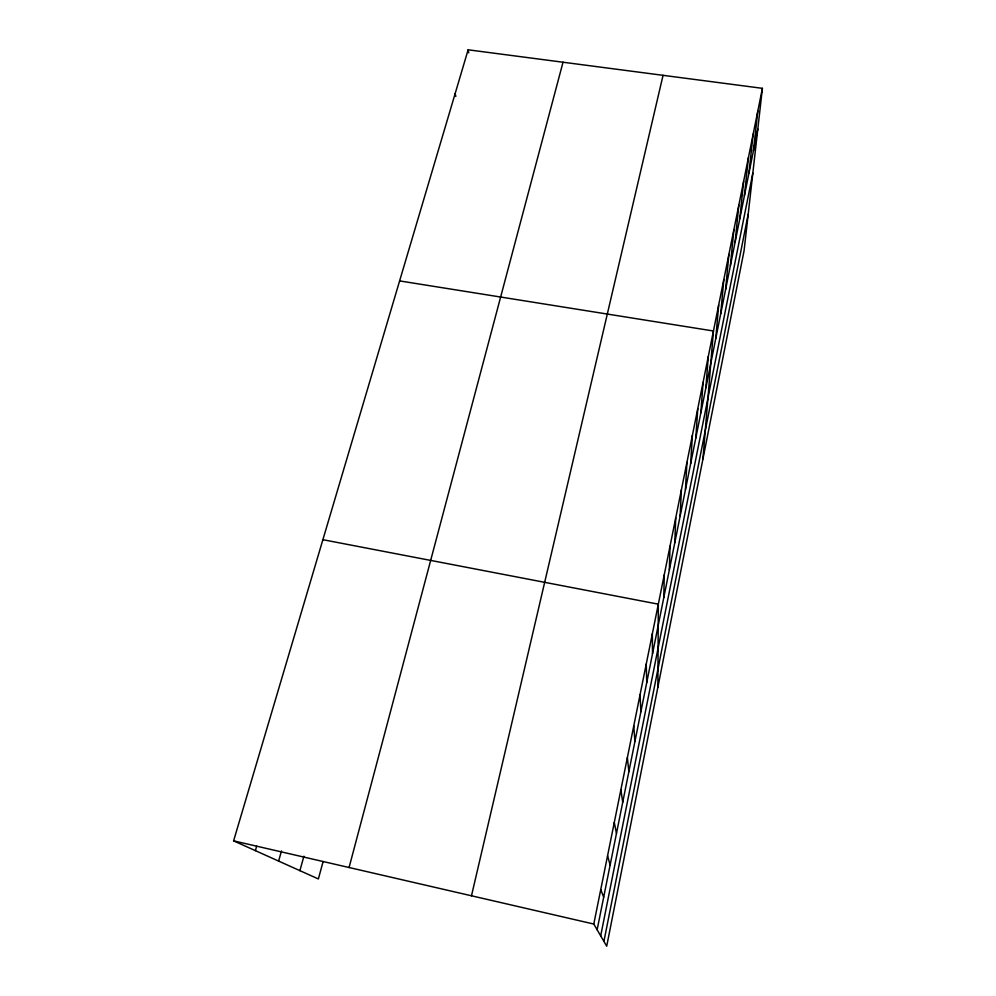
<?xml version="1.0" encoding="UTF-8"?>
<svg xmlns="http://www.w3.org/2000/svg" width="996" height="996" viewBox="0 0 996 996"><rect width="100%" height="100%" fill="white"/><g stroke="black" fill="none" stroke-linecap="round" stroke-linejoin="round"><path stroke-width="1.49" d="M657.87 687.14L658.331 604.174L322.891 539.695M663.822 597.413L664.232 574.929M669.349 569.874L670.034 546.144M674.79 542.733L675.749 517.808M680.156 515.99L681.389 489.895M685.447 489.634L686.929 462.405M690.664 463.65L692.394 435.339M695.806 438.041L697.773 408.671M700.873 412.792L703.076 382.389M705.865 387.892L708.293 356.506M702.939 458.969L713.447 330.996L399.608 280.909M715.788 338.403L718.664 305.1M720.731 313.815L723.818 279.577M725.586 289.575L728.885 254.441M730.379 265.671L733.89 229.678M735.11 242.103L738.808 205.263M739.779 218.859L743.663 181.197M744.373 195.926L748.444 157.493M748.917 173.304L753.163 134.111M753.399 150.994L757.819 111.054M762.401 88.333L744.074 250.718L606.713 946.2L593.79 924.039L762.401 88.333L468.132 49.8L233.599 840.848L318.371 878.958L323.115 861.54M603.912 941.407L748.17 214.339M597.139 929.778L757.807 128.982M600.688 935.854L752.827 173.142M471.482 895.79L663.05 75.323M349.073 867.516L563.026 62.225M299.896 870.653L303.917 856.187M278.619 861.079L281.495 850.92M255.374 850.634L256.657 846.251M233.599 840.848L593.79 924.039M600.737 889.615L603.688 897.135M607.572 855.763L610.125 865.014M455.172 93.487L455.807 96.425M614.283 822.484L616.474 833.403M468.132 49.8L468.718 52.838M620.882 789.753L622.712 802.29M627.38 757.558L628.862 771.651M633.767 725.885L634.913 741.497M640.055 694.722L640.876 711.791M646.242 664.058L646.74 682.546M652.33 633.879L652.517 653.737"/></g></svg>
